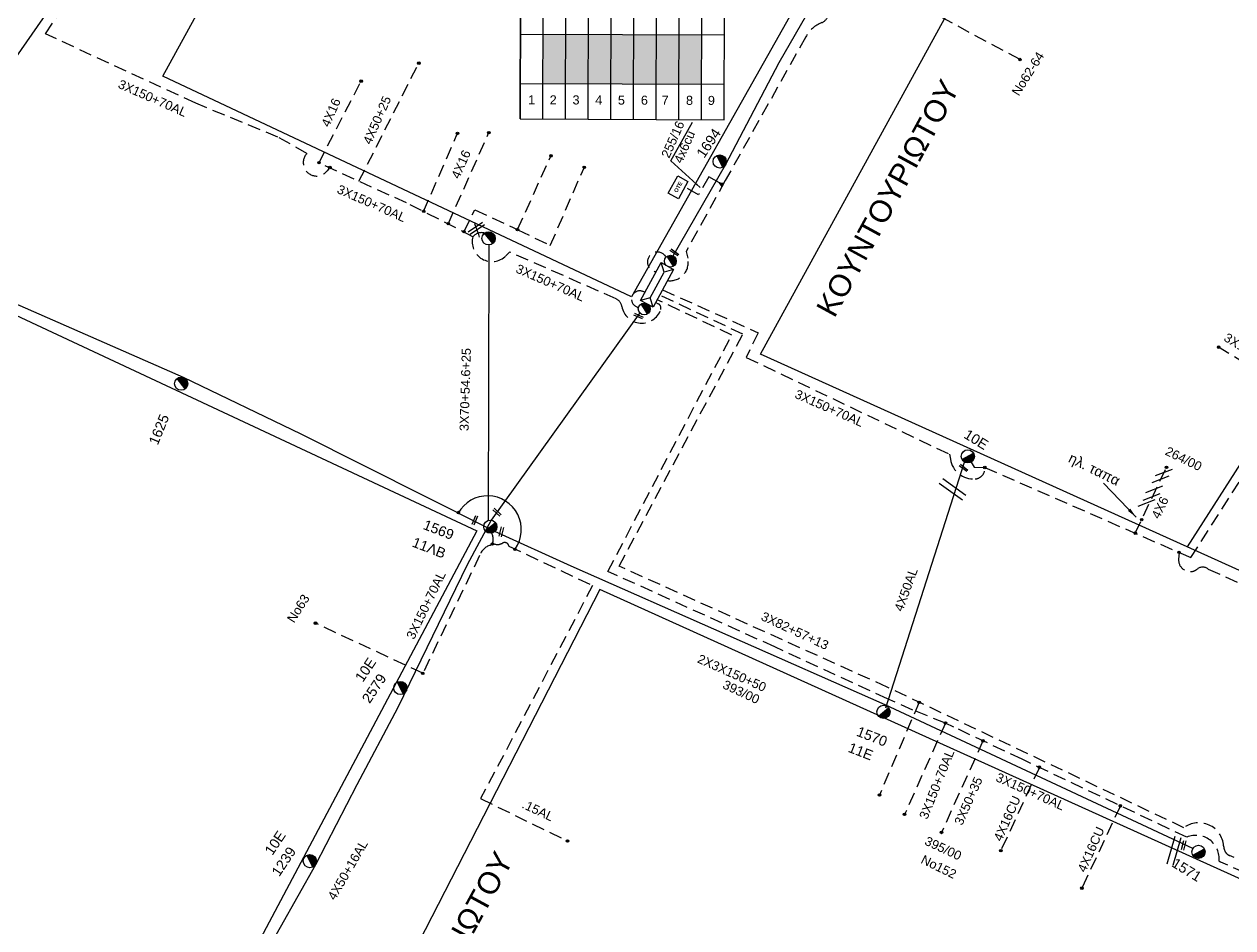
# Model space of a CAD drawing. Header units: millimetres. Extents: x 2087 to 5289, y 222 to 1137.
# Drawn here: x 2965.9 to 3086, y 361.3 to 451.1 of the extents above; entities that cross this region are included whole.
import ezdxf
from ezdxf.enums import TextEntityAlignment as Align

# ---------------------------------------------------------------- set-up
doc = ezdxf.new("R2010")
doc.units = ezdxf.units.MM
doc.linetypes.add('DASHED', pattern=[19.05, 12.7, -6.35])
for name, color, linetype in [('Pillar OTE', 7, 'Continuous'), ('Άγνωστα', 7, 'Continuous'), ('Ασφαλειοκιβώτια Χ.Τ 9 αναχωρήσεων', 7, 'Continuous'), ('Γυμνά εναέρια ΧΤ και ΦΟΠ (3Φ)   4x50+16AL', 7, 'Continuous'), ('Εναέρια παροχή ΧΤ 4x16', 7, 'SYN_LINE'), ('Επιγραφές - Σχήματα', 7, 'Continuous'), ('Καλώδια ΧΤ   15AL', 7, 'DASHED'), ('Καλώδια ΧΤ   3x150+70 XLPE', 7, 'DASHED'), ('Καλώδια ΧΤ   3x150+70AL', 7, 'DASHED'), ('Καλώδια ΧΤ   3x150AL+50CU', 7, 'DASHED'), ('Καλώδια ΧΤ   4x50AL', 7, 'DASHED'), ('Μηχανική τομή', 7, 'Continuous'), ('Στύλος ΦΜ', 7, 'Continuous'), ('Στύλος ΦΜ @ 1', 7, 'Continuous'), ('Συνδέσεις', 7, 'Continuous'), ('Συνεστραμμένα ΧΤ   3x70+54.6+25 AL', 7, 'SYN_LINE'), ('Συνεστραμμενα ΧΤ  4Χ120+25 Al', 7, 'Continuous'), ('Τομή', 7, 'Continuous'), ('Υποσταθμός εναέριος 2 στύλων', 7, 'Continuous'), ('Υποσταθμός πόλεως', 7, 'Continuous'), ('Υπόβαθρο ΔΕΗ', 7, 'Continuous'), ('Υπόγεια καλώδια Παροχών ΧΤ   4x16CU', 7, 'DASHED'), ('Υπόγεια καλώδια Παροχών ΧΤ   4x6', 7, 'DASHED')]:
    doc.layers.add(name, color=color, linetype=linetype)
doc.styles.add('arial', font='arial.ttf')
doc.styles.get("Standard").update_dxf_attribs({"font": 'arial.ttf'})
doc.linetypes.add('SYN_LINE', pattern='A,0.5,-0.0001,["/\\/\\/\\/",Standard,S=0.1,R=0,X=0,Y=-0.05],-0.25', length=0.7501)
doc.dimstyles.new('ISO-25', dxfattribs={"dimtxt": 2.5, "dimasz": 2.5, "dimexe": 1.25, "dimexo": 0.625, "dimtad": 1, "dimtxsty": 'Standard', "dimcen": 2.5, "dimadec": 0, "dimazin": 0, "dimtfac": 1, "dimtmove": 0, "dimatfit": 3, "dimfxl": 1, "dimarcsym": 0})

# ---------------------------------------------------------------- blocks, each defined once
blk = doc.blocks.new('ΤΟΜΗ')
at = {"layer": 'Τομή', "ltscale": 40}
for p, q in [((-5.68, 0), (5.68, 0)), ((5.68, -2.33), (-5.68, -2.33))]:
    blk.add_line(p, q, dxfattribs=at)
blk = doc.blocks.new('ΜΗΧΑΝΙΚΗ ΤΟΜΗ')
at = {"layer": 'Μηχανική τομή', "ltscale": 40}
for p, q in [((-1.89, 0.78), (1.89, 0.78)), ((1.89, 0), (-1.89, 0))]:
    blk.add_line(p, q, dxfattribs=at)
blk = doc.blocks.new('ΥΠΑΡΧΩΝ ΤΣΙΜΕΝΤΕΝΙΟΣ ΣΤΥΛΟΣ')
at = {"layer": 'Στύλος ΦΜ'}
blk.add_hatch(color=7, dxfattribs=at).paths.add_polyline_path([(-1.29, -2.28, 0.574793), (2.62, 0, 0.268822), (1.3, 2.27)])
at = {"layer": 'Στύλος ΦΜ', "color": 7}
blk.add_line((-1.29, -2.28), (1.3, 2.27), dxfattribs=at)
blk.add_circle((0, 0), 2.62, dxfattribs=at)
at = {"layer": 'Στύλος ΦΜ', "flags": 4}
for tag, p in [('ΑΡΙΘΜΟΣ', (-4.68, 8.05)), ('ΤΥΠΟΣ', (-4.91, 3.03))]:
    blk.add_attdef(tag, p, '', height=4, dxfattribs=at)
blk = doc.blocks.new('ΥΠΟΣΤΑΘΜΟΣ ΕΝΑΕΡΙΟΣ ΕΠΙ 2 ΣΤΥΛΩΝ')
at = {"layer": 'Υποσταθμός εναέριος 2 στύλων', "linetype": 'Continuous'}
for points in [[(-11.97, -2.11, 0.574793), (-8.45, -0.07, 0.268822), (-9.64, 1.98)], [(9.68, -2.15, 0.574793), (13.19, -0.1, 0.268822), (12.01, 1.95)]]:
    blk.add_hatch(color=256, dxfattribs=at).paths.add_polyline_path(points)
for p, q in [((-11.97, -2.11), (-9.64, 1.98)), ((9.68, -2.15), (12.01, 1.95))]:
    blk.add_line(p, q, dxfattribs=at)
for centre in [(-10.81, -0.07), (10.84, -0.1)]:
    blk.add_circle(centre, 2.36, dxfattribs=at)
at = {"layer": 'Υποσταθμός πόλεως', "linetype": 'Continuous', "ltscale": 40}
blk.add_lwpolyline([(-8.57, 2.82), (8.57, 2.82), (8.57, -2.82), (-8.57, -2.82)], close=True, dxfattribs=at)
for points in [[(-5.75, 0), (-8.57, 2.82)], [(-8.57, -2.82), (-5.75, 0)], [(-5.75, 0), (5.75, 0)], [(5.75, 0), (8.57, 2.82)], [(8.57, -2.82), (5.75, 0)]]:
    blk.add_lwpolyline(points, dxfattribs=at)
at = {"layer": 'Υποσταθμός εναέριος 2 στύλων', "ltscale": 40, "flags": 1}
for tag, p in [('ΜΕΤΑΣΧΗΜΑΤΙΣΜΟΣ', (14.09, 2.51)), ('ΙΣΧΥΣ', (14.07, -0.28)), ('ΑΡΙΘΜΟΣ', (14.19, -3))]:
    blk.add_attdef(tag, p, '', height=1.8, dxfattribs=at)
blk = doc.blocks.new('_ΣΥΝΔΕΣΗ')
at = {"layer": 'Συνδέσεις', "linetype": 'SYN_LINE', "ltscale": 40}
blk.add_hatch(color=256, dxfattribs=at).paths.add_polyline_path([(0.5, -0.01, 1), (-0.5, -0.01, 1)])
at = {"layer": 'Συνδέσεις'}
blk.add_circle((0, -0.01), 0.5, dxfattribs=at)
blk = doc.blocks.new('ΑΣΦΑΛΕΙΟΚΙΒΩΤΙΟ ΥΠΟΣΤΑΘΜΟΥ 9 ΑΝΑΧΩΡΗΣΕΩΝ')
at = {"layer": 'Ασφαλειοκιβώτια Χ.Τ 9 αναχωρήσεων', "ltscale": 40}
for p, q in [((-23.8, 40.36), (24.02, 40.36)), ((-9.72, 40.36), (-9.72, -40.64)), ((9.94, 40.36), (9.94, -40.64)), ((-23.8, 31.36), (24.02, 31.36)), ((-23.8, 22.36), (24.02, 22.36)), ((-23.8, 13.36), (24.02, 13.36)), ((-23.8, 4.36), (24.02, 4.36)), ((-23.8, -4.64), (24.02, -4.64)), ((-23.8, -13.64), (24.02, -13.64)), ((-23.8, -22.64), (24.02, -22.64)), ((-23.8, -31.64), (24.02, -31.64))]:
    blk.add_line(p, q, dxfattribs=at)
at = {"layer": 'Ασφαλειοκιβώτια Χ.Τ 9 αναχωρήσεων'}
blk.add_lwpolyline([(-23.8, -40.64), (24.02, -40.64), (24.02, 40.36), (-23.8, 40.36)], close=True, dxfattribs=at)
for s, p in [('1', (-17.96, 37.24)), ('2', (-17.96, 28.67)), ('3', (-17.96, 19.6)), ('4', (-17.96, 10.58)), ('5', (-17.96, 1.57)), ('6', (-17.96, -7.57)), ('7', (-17.96, -15.81)), ('8', (-17.96, -25.5)), ('9', (-17.96, -34.19))]:
    blk.add_text(s, height=3.6, rotation=270, dxfattribs=at).set_placement(p)
at = {"layer": 'Ασφαλειοκιβώτια Χ.Τ 9 αναχωρήσεων', "ltscale": 40}
for tag, height, p in [('ΟΝΟΜΑ', 5, (-0.16, 44.31)), ('ΚΕΙΜΕΝΟ 1', 2, (17.06, 35.59)), ('ΚΕΙΜΕΝΟ 2', 2, (17.06, 26.88)), ('ΚΕΙΜΕΝΟ 3', 2, (17.06, 17.69)), ('ΚΕΙΜΕΝΟ 4', 2, (17.06, 8.71)), ('ΚΕΙΜΕΝΟ 5', 2, (17.06, -0.13)), ('ΚΕΙΜΕΝΟ 6', 2, (17.06, -9.05)), ('ΚΕΙΜΕΝΟ 7', 2, (17.06, -18.13)), ('ΚΕΙΜΕΝΟ 8', 2, (17.06, -26.85)), ('ΚΕΙΜΕΝΟ 9', 2, (17.06, -35.99)), ('ΣΧ', 2, (-0.1, -42.64))]:
    blk.add_attdef(tag, text='', height=height, dxfattribs=at).set_placement(p, align=Align.MIDDLE_CENTER)
blk = doc.blocks.new('τομή_')
at = {"layer": 'Επιγραφές - Σχήματα'}
for p, q in [((-1.29, -0.22), (0.13, 0.75)), ((-1.08, -0.46), (0.34, 0.51)), ((-0.66, 0.62), (-0.29, -0.37))]:
    blk.add_line(p, q, dxfattribs=at)
blk = doc.blocks.new('PILLAR ΟΤΕ')
at = {"layer": 'Pillar OTE', "ltscale": 40}
blk.add_lwpolyline([(-3.31, 2.02), (3.39, 2.02), (3.39, -1.99), (-3.31, -1.99)], close=True, dxfattribs=at)
at = {"layer": 'Pillar OTE', "insert": (-1.81, 0.71), "char_height": 1.3575, "width": 109.961, "attachment_point": 1}
blk.add_mtext('{\\fArial|b1|i0|c161|p34;OTE}', dxfattribs=at)

msp = doc.modelspace()

# ---------------------------------------------------------------- hatches: boundary and pattern name
at = {"layer": 'Pillar OTE', "ltscale": 40}
h = msp.add_hatch(color=256, dxfattribs=at)
h.dxf.hatch_style = 1
h.paths.add_polyline_path([(3035.45, 435.25), (3035.03, 435.28), (3035.28, 434.94)])
at = {"layer": 'Ασφαλειοκιβώτια Χ.Τ 9 αναχωρήσεων'}
h = msp.add_hatch(color=173, dxfattribs=at)
h.dxf.hatch_style = 1
h.paths.add_polyline_path([(3017.5, 450.06), (3017.48, 445.15), (3019.73, 445.14), (3019.75, 450.05)])
h = msp.add_hatch(color=1, dxfattribs=at)
h.dxf.hatch_style = 1
h.paths.add_polyline_path([(3019.75, 450.05), (3019.73, 445.14), (3021.98, 445.13), (3022, 450.05)])
h = msp.add_hatch(color=62, dxfattribs=at)
h.dxf.hatch_style = 1
h.paths.add_polyline_path([(3022, 450.05), (3021.98, 445.13), (3024.23, 445.12), (3024.25, 450.04)])
h = msp.add_hatch(color=151, dxfattribs=at)
h.dxf.hatch_style = 1
h.paths.add_polyline_path([(3024.25, 450.04), (3024.23, 445.12), (3026.48, 445.12), (3026.5, 450.03)])
h = msp.add_hatch(color=27, dxfattribs=at)
h.dxf.hatch_style = 1
h.paths.add_polyline_path([(3026.5, 450.03), (3026.48, 445.12), (3028.73, 445.11), (3028.75, 450.02)])
h = msp.add_hatch(color=85, dxfattribs=at)
h.dxf.hatch_style = 1
h.paths.add_polyline_path([(3028.75, 450.02), (3028.73, 445.11), (3030.98, 445.1), (3031, 450.01)])
h = msp.add_hatch(color=30, dxfattribs=at)
h.dxf.hatch_style = 1
h.paths.add_polyline_path([(3031, 450.01), (3030.98, 445.1), (3033.23, 445.09), (3033.25, 450.01)])

# ---------------------------------------------------------------- linework, layer by layer
at = {"layer": 'Pillar OTE', "ltscale": 40}
msp.add_lwpolyline([(3035.28, 434.94), (3035.03, 435.28), (3035.45, 435.25), (3035.28, 434.94)], dxfattribs=at)
at = {"layer": 'Άγνωστα', "color": 173, "linetype": 'SYN_LINE', "ltscale": 10}
msp.add_lwpolyline([(3030.42, 428.03), (3035.61, 437.08), (3040.95, 447.23), (3045.3, 454.88), (3049.07, 461.73), (3051.06, 465.87), (3054.3, 471.53), (3057.29, 476.7), (3059.6, 480.85), (3065.23, 490.62), (3065.88, 491.75), (3069.38, 498.56), (3072.44, 503.23), (3072.44, 503.23), (3078.41, 513.97), (3083.45, 523.96), (3084.53, 525.73)], dxfattribs=at)
at = {"layer": 'Άγνωστα', "color": 27, "linetype": 'DASHED', "ltscale": 0.1}
for points in [[(2999.2, 435.45), (3005.13, 447.14)], [(3005.62, 432.43), (3008.97, 440.17)], [(3009.61, 430.4), (3010.71, 432.6), (3014.95, 430.65), (3018.26, 437.94)], [(3014.97, 430.63), (3018.21, 429.07), (3021.56, 436.79)]]:
    msp.add_lwpolyline(points, dxfattribs=at)
at = {"layer": 'Άγνωστα', "color": 30, "linetype": 'DASHED', "ltscale": 0.1}
msp.add_lwpolyline([(3098.55, 362.69), (3089.64, 366.73), (3085.68, 368.45, -0.167593), (3085.26, 368.83, -0.105701), (3085.09, 369.42, 0.59196), (3081.15, 371.21), (3051.69, 385.18), (3025.05, 397.2), (3037.34, 420.26), (3029.07, 424.13)], format="xyb", dxfattribs=at)
at = {"layer": 'Άγνωστα', "color": 4}
msp.add_lwpolyline([(3011.82, 401.61), (3011.82, 401.61)], dxfattribs=at)
at = {"layer": 'Άγνωστα', "color": 30, "linetype": 'DASHED', "ltscale": 0.1}
msp.add_lwpolyline([(3054.85, 383.68), (3050.9, 374.46)], dxfattribs=at)
at = {"layer": 'Άγνωστα', "color": 85, "linetype": 'DASHED', "ltscale": 0.1}
msp.add_lwpolyline([(3061.19, 379.84), (3057.07, 370.74)], dxfattribs=at)
at = {"layer": 'Άγνωστα'}
msp.add_arc((3011.98, 400.84), 3.35, 324.6937, 150.6401, dxfattribs=at)
at = {"layer": 'Γυμνά εναέρια ΧΤ και ΦΟΠ (3Φ)   4x50+16AL', "color": 1, "ltscale": 40}
for points in [[(3012.1, 400.96), (2993.46, 410.31), (2981.78, 415.94), (2952.54, 428.76)], [(3027.12, 422.36), (3012.33, 401.77), (3009.94, 397.35), (3003.08, 383.15), (2998.99, 375.48), (2994.88, 367.53), (2987.86, 355.07), (2985.59, 350.12)], [(3051.54, 383.12), (3059.34, 407.55)], [(3082.05, 369.15), (3051.46, 383.42), (3020.28, 397.2), (3012.71, 400.65), (3012.39, 400.81)]]:
    msp.add_lwpolyline(points, dxfattribs=at)
at = {"layer": 'Εναέρια παροχή ΧΤ 4x16', "color": 27, "linetype": 'DASHED', "ltscale": 0.1}
for points in [[(2995.22, 437.26), (2999.4, 445.36)], [(3008.06, 431.19), (3012.08, 440.23)]]:
    msp.add_lwpolyline(points, dxfattribs=at)
at = {"layer": 'Καλώδια ΧΤ   15AL', "color": 1, "ltscale": 0.1}
msp.add_lwpolyline([(3012.46, 399.46), (3012.68, 399.4, 0.207003), (3013.46, 399.49, -0.515881), (3014.1, 399.2), (3022.41, 395.27), (3011.29, 374.11), (3019.91, 369.89)], format="xyb", dxfattribs=at)
at = {"layer": 'Καλώδια ΧΤ   3x150+70 XLPE', "color": 1, "ltscale": 0.1}
msp.add_lwpolyline([(3012.38, 400.48), (3012.47, 400.27, -0.200632), (3012.46, 399.46, -0.223153), (3012.26, 399.29, 0.246612), (3011.19, 398.25), (3005.54, 386.56), (2994.89, 391.53)], format="xyb", dxfattribs=at)
at = {"layer": 'Καλώδια ΧΤ   3x150+70AL', "color": 27, "ltscale": 0.1}
for points in [[(2994.04, 438.22), (2991.15, 439.84), (2982.99, 443.19), (2968.07, 450.09), (2971.55, 455.46), (2975.55, 461.33), (2976.74, 463.14), (2977.1, 463.2, 0.297981), (2977.85, 463.89, 0.372185), (2976.77, 466.02, 28.22159)], [(2996.29, 436.78), (2996.05, 436.47, -1.049079), (2994.04, 438.22, -0.425832)], [(3028.68, 423.4), (3028.94, 423.27, -0.37749), (3029.18, 422.69, -0.771028), (3025.32, 423, 0.240408), (3024.74, 423.77), (3014.17, 428.41), (3013.8, 428.04, -0.767707), (3010.52, 429.94), (3003.93, 433.29), (2995.22, 437.26)]]:
    msp.add_lwpolyline(points, format="xyb", dxfattribs=at)
at = {"layer": 'Καλώδια ΧΤ   3x150+70AL', "color": 62, "ltscale": 0.1}
msp.add_lwpolyline([(3064.87, 447.54), (3056.46, 452.05)], dxfattribs=at)
at = {"layer": 'Καλώδια ΧΤ   3x150+70AL', "color": 151, "ltscale": 0.1}
for points in [[(3080.86, 398.49), (3081.84, 398.06), (3108.4, 439.54), (3099.8, 444.34)], [(3092.14, 414.39), (3084.6, 418.96)], [(3060.02, 407.55), (3060.32, 407.03), (3061.37, 407.01), (3080.86, 398.49)]]:
    msp.add_lwpolyline(points, dxfattribs=at)
for points in [[(3080.67, 398.57), (3080.67, 398.57), (3080.63, 397.88, 0.531836), (3082.13, 396.72, 0.090281), (3082.49, 396.92, -0.354222), (3083.56, 396.92), (3112.55, 383.73), (3135.38, 433.87), (3135.38, 433.87), (3135.38, 433.87)], [(3029.36, 424.65), (3038.87, 420.4), (3037.67, 417.95), (3057.86, 408.32), (3057.95, 407.82, 0.388248), (3060.42, 405.87, 0.423312), (3061.37, 407.01, -0.942338)]]:
    msp.add_lwpolyline(points, format="xyb", dxfattribs=at)
at = {"layer": 'Καλώδια ΧΤ   3x150+70AL', "color": 85, "linetype": 'DASHED', "ltscale": 0.1}
msp.add_lwpolyline([(3098.07, 361.62), (3095.95, 362.85), (3084.82, 367.8, -0.035628), (3084.64, 367.89, 0.575907), (3081.44, 370.27), (3065.07, 378.01), (3058.29, 381.21), (3057.46, 381.61), (3054.22, 382.91), (3051.71, 384.01), (3040.5, 389.18), (3023.93, 396.68), (3036.24, 420.16), (3028.83, 423.68)], format="xyb", dxfattribs=at)
msp.add_lwpolyline([(3057.46, 381.61), (3053.44, 372.59)], dxfattribs=at)
at = {"layer": 'Καλώδια ΧΤ   3x150+70AL', "color": 27, "ltscale": 0.1}
msp.add_arc((3011.35, 429.29), 1.05, 71.353, 141.7205, dxfattribs=at)
at = {"layer": 'Καλώδια ΧΤ   3x150AL+50CU', "color": 62, "linetype": 'DASHED', "ltscale": 0.1}
msp.add_lwpolyline([(3045.48, 453.07), (3045.66, 452.81, -0.484262), (3045.18, 451.21, 0.178479), (3043.58, 449.78), (3035.59, 435.51), (3031.7, 428.46), (3031.86, 427.79, -0.527083), (3029.87, 425.58, -29.841433)], format="xyb", dxfattribs=at)
at = {"layer": 'Καλώδια ΧΤ   3x150AL+50CU', "color": 173, "linetype": 'DASHED', "ltscale": 0.1}
msp.add_arc((3028.85, 427.43), 0.986, 29.257, 263.207, dxfattribs=at)
at = {"layer": 'Καλώδια ΧΤ   3x150AL+50CU', "color": 1, "linetype": 'DASHED', "ltscale": 0.1}
msp.add_arc((3027.11, 423.73), 0.828, 52.6094, 260.7991, dxfattribs=at)
at = {"layer": 'Συνεστραμμένα ΧΤ   3x70+54.6+25 AL', "color": 1, "linetype": 'SYN_LINE', "ltscale": 10}
msp.add_lwpolyline([(3012.06, 401.75), (3012.13, 429.16)], dxfattribs=at)
at = {"layer": 'Συνεστραμμενα ΧΤ  4Χ120+25 Al', "color": 85, "linetype": 'SYN_LINE', "ltscale": 10}
msp.add_lwpolyline([(2952.41, 429.49), (2968.86, 453.12), (2968.86, 453.12), (2976.62, 463.96), (2976.62, 463.96), (2990.34, 474.6), (2996.5, 479.14), (3008.03, 500.39), (3015.21, 513.76), (3020.89, 524.12), (3021.76, 524.23), (3030.77, 540.42), (3035.53, 549.62), (3036.62, 551.83)], dxfattribs=at)
at = {"layer": 'Υπόβαθρο ΔΕΗ'}
for points in [[(3030.86, 539.01), (3076.83, 513.62), (3026.29, 423.97), (2979.73, 445.88), (3030.86, 539.01)], [(3088.34, 508.07), (3151.41, 472), (3134.26, 433.89), (3109.57, 443.01), (3081.49, 399.11), (3039.1, 418.25), (3088.34, 508.07)], [(3030.18, 437.46), (3032.35, 441.32)], [(3134.26, 433.89), (3112.12, 385.29), (3081.49, 399.11)], [(3011.04, 430.29), (3011.16, 429.88)], [(2926.89, 354.41), (2963.57, 422.87), (3010.92, 400.7), (2973.93, 330.98), (2926.89, 354.41)], [(3077.99, 405.51), (3079.68, 406.17)], [(3078.32, 406.2), (3080.01, 406.85)], [(3077.37, 404.51), (3079.06, 405.17)], [(3076.6, 403.15), (3078.29, 403.81)], [(3077.11, 403.76), (3078.8, 404.42)], [(3101.02, 359.69), (3023.13, 394.88), (2987.16, 324.79)]]:
    msp.add_lwpolyline(points, dxfattribs=at)
at = {"layer": 'Υπόγεια καλώδια Παροχών ΧΤ   4x16CU', "color": 85, "linetype": 'DASHED', "ltscale": 0.1}
for points in [[(3066.79, 377.19), (3062.96, 368.94)], [(3074.84, 373.39), (3071.02, 365.21)]]:
    msp.add_lwpolyline(points, dxfattribs=at)
at = {"layer": 'Υπόγεια καλώδια Παροχών ΧΤ   4x6', "color": 62, "linetype": 'DASHED', "ltscale": 0.1}
msp.add_lwpolyline([(3035.36, 435.09), (3035.03, 435.28), (3033.95, 435.88), (3032.94, 434.11), (3031.63, 434.86)], dxfattribs=at)
at = {"layer": 'Υπόγεια καλώδια Παροχών ΧΤ   4x6', "color": 151, "ltscale": 0.1}
msp.add_lwpolyline([(3076.32, 400.48), (3079.42, 407.03)], dxfattribs=at)

# ---------------------------------------------------------------- block references
at = {"layer": 'Pillar OTE', "xscale": 0.2890456272578295, "yscale": 0.2890456272578295, "zscale": 0.2890456272578295, "rotation": 61}
msp.add_blockref('PILLAR ΟΤΕ', (3030.9, 434.83), dxfattribs=at)
at = {"layer": 'Ασφαλειοκιβώτια Χ.Τ 9 αναχωρήσεων', "xscale": 0.25, "yscale": 0.25, "zscale": 0.25, "rotation": 89.79863056021844}
msp.add_blockref('ΑΣΦΑΛΕΙΟΚΙΒΩΤΙΟ ΥΠΟΣΤΑΘΜΟΥ 9 ΑΝΑΧΩΡΗΣΕΩΝ', (3025.33, 447.55), dxfattribs=at)
at = {"layer": 'Επιγραφές - Σχήματα'}
msp.add_blockref('τομή_', (3011.34, 430.64), dxfattribs=at)
at = {"layer": 'Μηχανική τομή'}
for p, xscale, yscale, zscale, rotation in [((3030.48, 428.29), 0.2499999999999996, 0.2499999999999996, 0.2499999999999996, 325.5221977491868), ((3026.94, 421.96), 0.2499999999999996, 0.2499999999999996, 0.2499999999999996, 335.6989880412953), ((3059.2, 406.89), 0.2499999999999997, 0.2499999999999997, 0.2499999999999997, 322.0199227656035), ((3010.62, 401.8), 0.2499999999999997, 0.2499999999999997, 0.2499999999999997, 248.0620220653244), ((3012.97, 402.63), 0.2499999999999996, 0.2499999999999996, 0.2499999999999996, 136.9168442256899), ((3013.25, 400.64), 0.2499999999999997, 0.2499999999999997, 0.2499999999999997, 255.0626396658143), ((3081.03, 369.5), 0.2499999999999997, 0.2499999999999997, 0.2499999999999997, 255.0626396658143)]:
    msp.add_blockref('ΜΗΧΑΝΙΚΗ ΤΟΜΗ', p, dxfattribs=dict(at, xscale=xscale, yscale=yscale, zscale=zscale, rotation=rotation))
at = {"layer": 'Στύλος ΦΜ @ 1', "ltscale": 40}
ref = msp.add_blockref('ΥΠΑΡΧΩΝ ΤΣΙΜΕΝΤΕΝΙΟΣ ΣΤΥΛΟΣ', (3035.04, 437.41), dxfattribs=dict(at, xscale=0.2499999999999999, yscale=0.2499999999999999, zscale=0.2499999999999999, rotation=56.23684076332))
ref.add_attrib('ΤΥΠΟΣ', '1694', (3033.49, 437.67), dxfattribs={"layer": 'Στύλος ΦΜ', "height": 1, "rotation": 56.2368, "flags": 4})
at = {"layer": 'Στύλος ΦΜ @ 1', "ltscale": 40, "xscale": 0.25, "yscale": 0.25, "zscale": 0.25, "rotation": 67.8816802366378}
msp.add_blockref('ΥΠΑΡΧΩΝ ΤΣΙΜΕΝΤΕΝΙΟΣ ΣΤΥΛΟΣ', (3012.08, 429.77), dxfattribs=at)
at = {"layer": 'Στύλος ΦΜ @ 1', "ltscale": 40}
ref = msp.add_blockref('ΥΠΑΡΧΩΝ ΤΣΙΜΕΝΤΕΝΙΟΣ ΣΤΥΛΟΣ', (2981.54, 415.33), dxfattribs=dict(at, xscale=0.25, yscale=0.25, zscale=0.25, rotation=67.8816802366378))
ref.add_attrib('ΤΥΠΟΣ', '1625', (2979.21, 409.16), dxfattribs={"layer": 'Στύλος ΦΜ', "height": 1, "rotation": 67.8817, "flags": 4})
ref = msp.add_blockref('ΥΠΑΡΧΩΝ ΤΣΙΜΕΝΤΕΝΙΟΣ ΣΤΥΛΟΣ', (3059.68, 408.11), dxfattribs=dict(at, xscale=0.2499999999999999, yscale=0.2499999999999999, zscale=0.2499999999999999, rotation=328.5155825786242))
ref.add_attrib('ΤΥΠΟΣ', '10E', (3059.2, 410.01), dxfattribs={"layer": 'Στύλος ΦΜ', "height": 1, "rotation": 328.5156, "flags": 4})
ref = msp.add_blockref('ΥΠΑΡΧΩΝ ΤΣΙΜΕΝΤΕΝΙΟΣ ΣΤΥΛΟΣ', (3012.25, 401.12), dxfattribs=dict(at, xscale=0.2499999999999999, yscale=0.2499999999999999, zscale=0.2499999999999999, rotation=338.7830553996886))
ref.add_attrib('ΤΥΠΟΣ', '1569', (3005.49, 400.92), dxfattribs={"layer": 'Στύλος ΦΜ', "height": 1, "rotation": 338.7831, "flags": 4})
ref.add_attrib('ΑΡΙΘΜΟΣ', '11ΛB', (3004.4, 399.18), dxfattribs={"layer": 'Στύλος ΦΜ', "height": 1, "rotation": 338.7831, "flags": 4})
ref = msp.add_blockref('ΥΠΑΡΧΩΝ ΤΣΙΜΕΝΤΕΝΙΟΣ ΣΤΥΛΟΣ', (3003.31, 385.1), dxfattribs=dict(at, xscale=0.2499999999999999, yscale=0.2499999999999999, zscale=0.2499999999999999, rotation=56.23684076332))
ref.add_attrib('ΤΥΠΟΣ', '10Ε', (2999.58, 385.6), dxfattribs={"layer": 'Στύλος ΦΜ', "height": 1, "rotation": 56.2368, "flags": 4})
ref.add_attrib('ΑΡΙΘΜΟΣ', '2579', (3000.26, 383.49), dxfattribs={"layer": 'Στύλος ΦΜ', "height": 1, "rotation": 56.2368, "flags": 4})
ref = msp.add_blockref('ΥΠΑΡΧΩΝ ΤΣΙΜΕΝΤΕΝΙΟΣ ΣΤΥΛΟΣ', (3051.31, 382.72), dxfattribs=dict(at, xscale=0.2499999999999998, yscale=0.2499999999999998, zscale=0.2499999999999998, rotation=338.7830553996886))
ref.add_attrib('ΤΥΠΟΣ', '1570', (3048.54, 380.38), dxfattribs={"layer": 'Στύλος ΦΜ', "height": 1, "rotation": 338.7831, "flags": 4})
ref.add_attrib('ΑΡΙΘΜΟΣ', '11E', (3047.71, 378.78), dxfattribs={"layer": 'Στύλος ΦΜ', "height": 1, "rotation": 338.7831, "flags": 4})
ref = msp.add_blockref('ΥΠΑΡΧΩΝ ΤΣΙΜΕΝΤΕΝΙΟΣ ΣΤΥΛΟΣ', (2994.33, 367.9), dxfattribs=dict(at, xscale=0.2499999999999999, yscale=0.2499999999999999, zscale=0.2499999999999999, rotation=56.23684076332))
ref.add_attrib('ΤΥΠΟΣ', '10E', (2990.6, 368.4), dxfattribs={"layer": 'Στύλος ΦΜ', "height": 1, "rotation": 56.2368, "flags": 4})
ref.add_attrib('ΑΡΙΘΜΟΣ', '1239', (2991.28, 366.29), dxfattribs={"layer": 'Στύλος ΦΜ', "height": 1, "rotation": 56.2368, "flags": 4})
ref = msp.add_blockref('ΥΠΑΡΧΩΝ ΤΣΙΜΕΝΤΕΝΙΟΣ ΣΤΥΛΟΣ', (3082.61, 368.81), dxfattribs=dict(at, xscale=0.2499999999999999, yscale=0.2499999999999999, zscale=0.2499999999999999, rotation=328.5155825786242))
ref.add_attrib('ΤΥΠΟΣ', '1571', (3079.85, 367.42), dxfattribs={"layer": 'Στύλος ΦΜ', "height": 1, "rotation": 328.5156, "flags": 4})
at = {"layer": 'Συνδέσεις', "xscale": 0.25, "yscale": 0.25, "zscale": 0.25}
for p in [(3005.15, 447.18), (3064.87, 447.54), (2999.42, 445.39), (3008.99, 440.2), (3012.1, 440.27), (2995.24, 437.3), (3018.28, 437.97), (2996.31, 436.82), (3021.58, 436.83), (3005.64, 432.47), (3008.08, 431.23), (3009.63, 430.44), (3014.95, 430.65), (3084.6, 418.96), (3061.37, 407.01), (3079.42, 407.03), (3009.08, 402.53), (3076.96, 401.83), (3076.32, 400.48), (3012.46, 399.4), (3014.7, 398.88), (3080.67, 398.58), (2994.89, 391.54), (3005.54, 386.56), (3054.85, 383.68), (3057.46, 381.62), (3061.19, 379.85), (3066.79, 377.23), (3050.91, 374.47), (3074.84, 373.39), (3053.4, 372.55), (3019.92, 369.9), (3057.07, 370.75), (3062.96, 368.94), (3071.02, 365.21)]:
    msp.add_blockref('_ΣΥΝΔΕΣΗ', p, dxfattribs=at)
at = {"layer": 'Τομή', "xscale": 0.2499999999999998, "yscale": 0.2499999999999998, "zscale": 0.2499999999999998}
for p, rotation in [((3058.01, 404.6), 144.5032479407536), ((3079.89, 369), 73.65316399513411)]:
    msp.add_blockref('ΤΟΜΗ', p, dxfattribs=dict(at, rotation=rotation))
at = {"layer": 'Υποσταθμός εναέριος 2 στύλων', "xscale": 0.2499999999999999, "yscale": 0.2499999999999999, "zscale": 0.2499999999999999, "rotation": 61.40539519443112}
msp.add_blockref('ΥΠΟΣΤΑΘΜΟΣ ΕΝΑΕΡΙΟΣ ΕΠΙ 2 ΣΤΥΛΩΝ', (3028.82, 425.14), dxfattribs=at)

# ---------------------------------------------------------------- texts
at = {"layer": 'Άγνωστα', "ltscale": 40, "char_height": 0.9, "attachment_point": 1, "style": 'arial'}
for s, insert, width, rotation in [('Νο62-64', (3063.99, 444.33), 4.5354, 57.7847), ('4X50+25', (2999.56, 439.39), 69.1904, 66.1299), ('3X70+54.6+25', (3009.19, 410.64), 69.1904, 88.3802), ('264/00', (3079.6, 409.13), 3.8869, 333.8442), ('Νο63', (2991.99, 391.97), 2.9553, 57.7847), ('3X82+57+13', (3039.44, 392.71), 69.1904, 335.0653), ('2X3X150+50', (3033.1, 388.49), 69.1904, 335.9544), ('393/00', (3035.63, 385.93), 69.1904, 334.8012), ('3X50+35', (3058.3, 371.74), 69.1904, 66.0223), ('395/00', (3055.69, 370.39), 69.1904, 334.935), ('Νο152', (3055.34, 368.55), 69.1904, 333.8741)]:
    msp.add_mtext(s, dxfattribs=dict(at, insert=insert, width=width, rotation=rotation))
at = {"layer": 'Γυμνά εναέρια ΧΤ και ΦΟΠ (3Φ)   4x50+16AL', "ltscale": 40, "insert": (2996.04, 364.38), "char_height": 0.9, "width": 6.3856, "attachment_point": 1, "rotation": 59.9305, "style": 'arial'}
msp.add_mtext('4X50+16AL', dxfattribs=at)
at = {"layer": 'Εναέρια παροχή ΧΤ 4x16', "ltscale": 40, "char_height": 0.9, "width": 69.1904, "attachment_point": 1, "rotation": 66.1299, "style": 'arial'}
for insert in [(2995.41, 441.12), (3008.33, 435.97)]:
    msp.add_mtext('4X16', dxfattribs=dict(at, insert=insert))
at = {"layer": 'Εναέρια παροχή ΧΤ 4x16', "ltscale": 40, "char_height": 0.9, "attachment_point": 1, "rotation": 66.1299, "style": 'arial'}
for s, insert in [('255/16', (3029.19, 438.03)), ('4x6cu', (3030.45, 437.51))]:
    msp.add_mtext_dynamic_manual_height_columns(s, width=1.8, gutter_width=12.5, heights=[0.118], dxfattribs=dict(at, insert=insert))
at = {"layer": 'Επιγραφές - Σχήματα', "ltscale": 40, "attachment_point": 1, "style": 'arial'}
for s, insert, char_height, width, rotation in [('{\\H1.0833x;KOYNTOYPIΩTOY}', (3044.53, 422.81), 2, 21.1415, 61.4091), ('{\\H1.0833x;ηλ. ταπα}', (3070.03, 408.51), 0.9402, 9.9385, 333.5781), ('{\\H1.0833x;KOYNTOYPIΩTOY}', (3000.2, 346.11), 2, 21.1415, 61.4091)]:
    msp.add_mtext(s, dxfattribs=dict(at, insert=insert, char_height=char_height, width=width, rotation=rotation))
at = {"layer": 'Καλώδια ΧΤ   15AL', "ltscale": 40, "insert": (3015.69, 374.04), "char_height": 0.9, "width": 69.1904, "attachment_point": 1, "rotation": 334.8012, "style": 'arial'}
msp.add_mtext('.15AL', dxfattribs=at)
at = {"layer": 'Καλώδια ΧΤ   3x150+70AL', "ltscale": 40, "char_height": 0.9, "width": 69.1904, "attachment_point": 1, "style": 'arial'}
for insert, rotation in [((2975.55, 445.59), 336.1699), ((2997.3, 435.14), 336.1699), ((3015.06, 427.25), 336.1699), ((3085.5, 420.43), 328.568), ((3042.77, 414.79), 336.1699), ((3003.86, 390.24), 64.1069), ((3054.82, 372.31), 68.1211), ((3062.75, 376.71), 335.9544)]:
    msp.add_mtext('3X150+70AL', dxfattribs=dict(at, insert=insert, rotation=rotation))
at = {"layer": 'Καλώδια ΧΤ   4x50AL', "ltscale": 40, "insert": (3052.35, 392.93), "char_height": 0.9, "width": 69.1904, "attachment_point": 1, "rotation": 69.8825, "style": 'arial'}
msp.add_mtext('4X50AL', dxfattribs=at)
at = {"layer": 'Υπόγεια καλώδια Παροχών ΧΤ   4x16CU', "ltscale": 40, "char_height": 0.9, "width": 69.1904, "attachment_point": 1, "rotation": 66.0223, "style": 'arial'}
for insert in [(3062.21, 370.15), (3070.54, 367.07)]:
    msp.add_mtext('4X16CU', dxfattribs=dict(at, insert=insert))
at = {"layer": 'Υπόγεια καλώδια Παροχών ΧΤ   4x6', "ltscale": 40, "insert": (3077.88, 402.21), "char_height": 0.9, "width": 2.9553, "attachment_point": 1, "rotation": 64.121, "style": 'arial'}
msp.add_mtext('4X6', dxfattribs=at)

# ---------------------------------------------------------------- leaders
at = {"layer": 'Επιγραφές - Σχήματα', "ltscale": 40}
for points, override in [([(3033.11, 434.81), (3030.18, 437.46)], {"dimasz": 0.5, "dimtad": 0}), ([(3076.4, 402.08), (3073.17, 405.45)], {"dimasz": 1, "dimtad": 0})]:
    msp.add_leader(points, dimstyle='ISO-25', override=override, dxfattribs=at)

doc.saveas('drawing.dxf')
